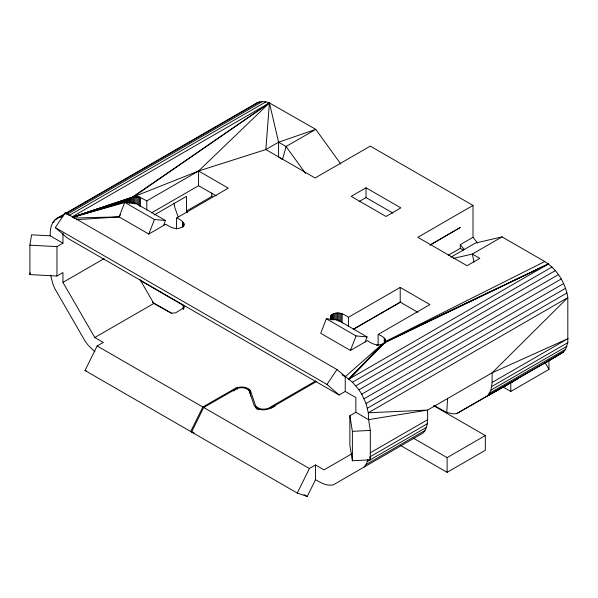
<?xml version="1.0" encoding="UTF-8"?>
<svg xmlns="http://www.w3.org/2000/svg" width="598" height="598" viewBox="0 0 598 598"><rect width="100%" height="100%" fill="white"/><g stroke="black" fill="none" stroke-linecap="round" stroke-linejoin="round"><path stroke-width="0.9" d="M235.874 389.821L235.874 388.035C240.613 386.315 247.049 386.472 250.465 390.651L255.63 405.975L255.63 407.761M433.557 405.638L485.322 435.561L485.322 450.272L447.117 472.33L400.705 445.562M62.947 233.063L62.947 243.177L50.21 235.821C50 229.46 51.114 221.865 57.049 218.255L256.564 103.065C260.541 100.875 265.318 101.346 269.421 102.923L315.781 129.362L340.823 164.061M450.914 257.192L475.365 243.065L502.043 236.898L544.756 261.55C557.254 269.362 565.566 283.16 567.816 297.61L567.816 342.632L565.559 349.352L563.637 351.856L555.318 357.126L456.872 413.495L453.747 413.906L446.796 412.5L447.543 398.56M274.968 406.147C269.085 409.862 258.934 412.373 254.21 405.661L249.336 390.89C246.354 387.235 240.717 387.1 236.569 388.603L203.694 407.485L191.569 432.033L297.266 493.058L309.39 468.511L315.52 464.975L315.52 479.678C320.879 482.758 326.889 486.421 333.34 484.821L423.13 432.974C428.848 426.823 427.428 417.725 427.592 410.079L492.117 372.823L568.1 338.58L492.117 382.451L490.973 390.12L487.654 395.726L512.396 381.913L498.044 389.724M193.206 432.399L190.717 431.539L85.021 370.513L97.145 345.973L103.275 342.43L94.783 337.534L62.947 282.391L62.947 272.583L56.967 276.037L29.9 274.579L29.9 245.173L31.567 234.82L50.21 235.821M29.9 274.579L30.177 272.86M378.138 345.495L378.138 334.469L429.925 304.569L400.212 287.414L348.425 317.314C344.134 314.07 338.214 311.438 332.959 314.002C330.492 314.787 329.251 318.241 331.703 319.825M364.13 467.045L366.043 464.541L367.867 459.63M76.342 219.705L119.084 216.887L124.72 202.363L135.746 203.35L165.459 220.505L163.501 225.558M73.614 218.023L119.084 216.887L148.797 234.042L154.434 219.518L165.459 220.505M365.139 341.974L367.097 336.913L337.384 319.758L326.359 318.779L320.715 333.303L350.435 350.458L367.523 340.591C371.963 344.089 378.601 346.72 383.864 343.394C388.924 339.851 381.3 335.336 378.138 334.469M350.435 350.458L356.072 335.934L367.097 336.913M190.717 431.539L202.842 406.999L235.874 388.035L233.683 391.062M297.266 493.058L307.223 496.482L315.52 479.678M119.084 216.887L120.527 214.57M127.763 202.976L128.727 201.429C128.346 198.798 131.283 197.325 133.444 196.862L198.573 170.998L265.856 149.552L278.593 142.197L315.781 129.362L286.068 146.517L282.48 159.554L278.593 156.9L278.593 142.197L269.421 102.923L72.328 216.715M355.847 412.284L355.847 397.573L345.24 391.451L339.111 394.986L67.425 238.131L55.308 227.591L65.257 212.671L336.936 369.527L352.454 382.227L358.964 389.814L361.745 394.172L366.043 403.471L368.301 412.799L368.585 419.632L370.319 430.396L370.319 459.802L352.386 460.766L349.867 445.144L349.867 415.737L355.847 412.284L368.585 419.632L427.592 410.079L368.301 412.799L567.816 297.61L492.117 372.823L492.117 382.451M339.111 394.986L326.986 384.447L336.936 369.527M544.756 261.55L385.478 341.48L548.403 263.995L348.888 379.184L381.98 344.313L345.24 376.74L345.24 391.451M385.127 342.168L548.403 263.995L384.581 342.811L348.888 379.184L382.989 343.902M348.888 379.184L383.864 343.394M254.778 104.448L256.564 103.065M133.444 203.29L133.444 196.862L269.421 102.923L265.856 149.552L315.101 177.98L370.282 146.121L473.011 205.428L473.011 237.294L477.623 243.027M129.721 203.275L129.721 198.678L72.545 217.253L132.33 197.176L269.421 102.923L198.573 170.998L146.787 200.898L139.469 197.004L133.444 196.862M544.18 363.562L563.637 351.856L456.872 413.495M54.672 220.101L57.901 218.233M59.516 217.298L65.167 214.032M66.296 213.381L259.353 101.929M52.759 222.598L54.373 221.664M66.998 214.376L262.47 101.518M68.763 215.646L265.856 101.854M29.9 245.173L56.967 246.63L62.947 243.177M151.563 212.843L198.573 185.701L216.244 195.905M154.209 214.988L186.471 196.361L186.471 211.072L187.398 212.664M62.947 282.391L104.172 258.59M186.471 211.072L212.342 196.137M148.797 234.042L165.885 224.175C170.325 227.674 176.963 230.305 182.226 226.978C187.286 223.435 179.662 218.92 176.5 218.053L228.286 188.153L198.573 170.998L198.573 185.701M94.783 337.534L153.791 303.463L171.409 313.21L175.715 312.814L183.825 307.753L184.005 306.46L183.145 305.264L140.276 280.484M366.036 187.787L351.183 196.361L385.987 216.461L400.847 207.88L366.036 187.787L366.036 197.587L392.938 213.12M359.002 201.653L366.036 197.587M473.011 205.428L417.83 237.294L467.068 265.721L479.805 258.366L472.33 254.053L453.441 258.411M429.842 245.06L460.281 227.487L430.515 244.911M448.216 255.286L460.281 248.32L460.281 244.642L473.011 237.294M502.043 236.898L472.33 254.053L474.027 262.186M353.201 329.259L400.212 302.117L417.875 312.313M353.964 329.057L400.78 302.027M376.568 345.42L378.183 344.493M315.796 380.904L268.397 408.27C264.256 409.772 258.62 409.63 255.63 405.975M269.885 408.471L316.626 381.434M352.454 382.227L551.969 267.037M355.84 385.8L555.355 270.61M358.964 389.814L558.472 274.624M361.745 394.172L561.26 278.982M364.13 398.761L563.637 283.572M366.043 403.471L565.559 288.281M367.441 408.195L566.956 293.005M351.871 453.792L324.011 469.879L315.52 464.975M370.199 452.836L427.592 419.706M369.915 456.887L427.301 423.758M491.825 386.502L567.816 342.632M367.441 461.439L426.449 427.376M490.973 390.12L566.956 346.249M366.043 464.541L425.043 430.478M489.568 393.222L565.559 349.352M502.783 386.824L510.789 391.451L548.994 369.392L548.942 360.183M413.51 438.244L447.117 457.62L485.322 435.561M487.654 395.726L518.339 378.482M57.049 218.255L59.837 217.119L62.954 216.708M72.56 217.268L129.183 199.321L129.183 202.999M129.43 202.797L128.727 201.429L72.582 217.358L128.824 200.009L128.824 202.767M72.575 217.321L128.675 200.719L128.675 202.558M205.577 406.692L202.842 406.999L97.145 345.973M349.867 415.737L352.386 431.36L370.319 430.396M85.021 370.513L86.68 371.081M191.569 432.033L194.058 432.885M434.537 405.721L446.796 412.5M278.593 142.197L286.068 146.517L305.563 173.465M460.281 248.32L463.428 250.136M124.72 202.363L154.434 219.518M326.359 318.779L356.072 335.934M342.004 374.879L345.24 376.74M55.308 227.591L326.986 384.447M203.694 407.485L309.39 468.511M303.993 494.613L307.223 496.482M152.408 302.207L171.82 313.427M94.933 351.826L88.579 345.719L85.454 341.705L54.672 288.378L52.759 283.669L50.643 275.11M65.257 212.671L67.335 214.48M460.281 244.642L464.138 249.448M139.947 279.49L153.791 303.463M545.361 362.993L548.994 369.392M178.197 217.059L174.885 207.633L174.025 203.021M369.885 457.111L370.319 459.802M510.789 382.257L510.789 391.451M447.117 457.62L447.117 472.33M400.212 287.414L400.212 302.117M385.583 340.06L385.583 341.899M385.329 339.358L385.329 343.035M384.88 338.692L384.88 343.289M384.245 338.079L384.245 343.588M352.386 431.36L352.386 460.766M348.425 317.314L348.425 326.501M342.168 313.786L342.168 322.972M341.107 313.419L341.107 321.687M339.948 313.158L339.948 321.432M338.737 313.008L338.737 321.283M337.496 312.978L337.496 320.334M336.27 313.068L336.27 320.423M335.082 313.277L335.082 319.706M333.968 313.591L333.968 320.02M332.959 314.002L332.959 319.519M332.084 314.511L332.084 320.027M331.359 315.094L331.359 319.691M330.821 315.737L330.821 319.414M330.462 316.424L330.462 319.175M257.992 407.963L257.992 409.75M257.02 407.38L257.02 409.167M256.221 406.715L256.221 408.494M250.465 390.651L250.465 396.003M249.792 389.814L249.792 393.379M248.88 389.051L248.88 390.83M237.256 387.564L237.256 389.35M211.729 192.937L211.729 196.63M183.945 223.645L183.945 225.483M183.825 306.041L183.825 308.8M183.691 222.942L183.691 226.62M183.534 305.638L183.534 309.316M183.242 222.277L183.242 226.874M183.145 305.264L183.145 308.942M182.607 221.664L182.607 227.173M176.5 218.053L176.5 229.079M146.787 200.898L146.787 210.085M140.53 197.37L140.53 206.564M139.469 197.004L139.469 206.198M138.31 196.742L138.31 205.017M137.099 196.6L137.099 203.948M135.858 196.57L135.858 203.918M134.632 196.652L134.632 204.008M132.33 197.176L132.33 203.604M131.321 203.103L131.321 197.587L72.537 217.231L130.446 198.095L130.446 202.692M56.967 246.63L56.967 276.037"/></g></svg>
